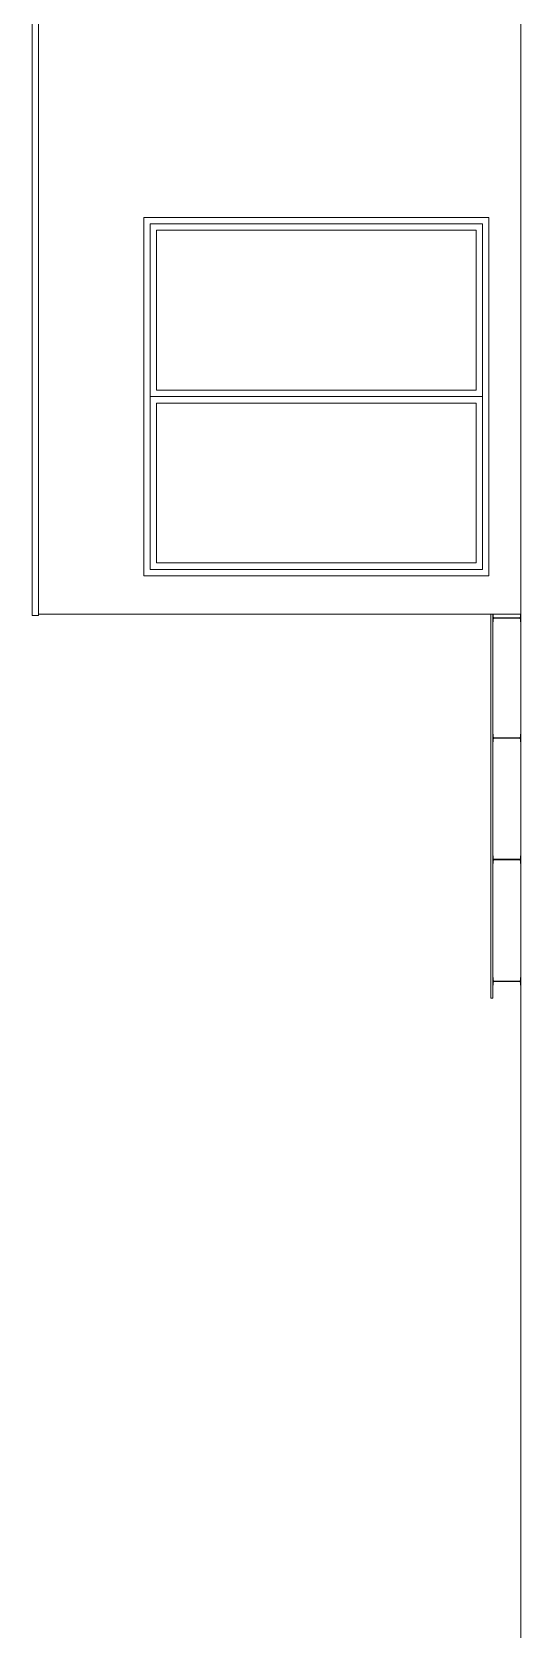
# Model space of a CAD drawing. Header units: inches. Extents: x 23 to 96, y 10 to 141.
# Drawn here: x 91.61 to 95.44, y 33.71 to 46.26 of the extents above; entities that cross this region are included whole.
import ezdxf

# ---------------------------------------------------------------- set-up
doc = ezdxf.new("R2010")
doc.units = ezdxf.units.IN
doc.header["$MEASUREMENT"] = 0
doc.layers.add('Cut', color=2, linetype='Continuous', lineweight=5)
doc.layers.add('View in first plane', color=250, linetype='Continuous', lineweight=0)

msp = doc.modelspace()

# ---------------------------------------------------------------- linework, layer by layer
at = {"layer": 'Cut'}
msp.add_line((95.437, 33.712), (95.437, 67.167), dxfattribs=at)
at = {"layer": 'View in first plane'}
for p, q in [((91.613, 55.022), (91.613, 41.702)), ((91.663, 55.022), (91.663, 41.702)), ((92.487, 44.812), (95.187, 44.812)), ((92.487, 44.812), (92.487, 42.012)), ((95.187, 42.012), (95.187, 44.812)), ((92.537, 44.762), (95.137, 44.762)), ((92.537, 44.762), (92.537, 42.062)), ((92.587, 44.712), (95.087, 44.712)), ((92.587, 44.712), (92.587, 43.462)), ((95.087, 43.462), (95.087, 44.712)), ((95.137, 42.062), (95.137, 44.762)), ((92.587, 43.462), (95.087, 43.462)), ((92.537, 43.412), (95.137, 43.412)), ((92.587, 43.362), (92.587, 42.112)), ((92.587, 43.362), (95.087, 43.362)), ((95.087, 42.112), (95.087, 43.362)), ((92.537, 42.062), (95.137, 42.062)), ((92.587, 42.112), (95.087, 42.112)), ((92.487, 42.012), (95.187, 42.012)), ((91.613, 41.702), (91.663, 41.702)), ((91.663, 41.712), (95.437, 41.712)), ((95.202, 41.712), (95.202, 38.712)), ((95.217, 41.712), (95.217, 38.712)), ((95.217, 41.712), (95.217, 41.712)), ((95.221, 41.708), (95.221, 41.689)), ((95.221, 41.656), (95.221, 41.675)), ((95.226, 41.684), (95.428, 41.684)), ((95.226, 41.68), (95.428, 41.68)), ((95.433, 41.708), (95.433, 41.689)), ((95.433, 41.656), (95.433, 41.675)), ((95.437, 41.712), (95.437, 41.712)), ((95.217, 41.652), (95.217, 41.652)), ((95.437, 41.652), (95.437, 41.652)), ((95.217, 40.774), (95.217, 40.774)), ((95.217, 40.714), (95.217, 40.714)), ((95.221, 40.77), (95.221, 40.751)), ((95.221, 40.718), (95.221, 40.737)), ((95.226, 40.746), (95.428, 40.746)), ((95.226, 40.742), (95.428, 40.742)), ((95.433, 40.77), (95.433, 40.751)), ((95.433, 40.718), (95.433, 40.737)), ((95.437, 40.774), (95.437, 40.774)), ((95.437, 40.714), (95.437, 40.714)), ((95.217, 39.824), (95.217, 39.824)), ((95.221, 39.82), (95.221, 39.801)), ((95.221, 39.768), (95.221, 39.787)), ((95.226, 39.796), (95.428, 39.796)), ((95.226, 39.792), (95.428, 39.792)), ((95.433, 39.82), (95.433, 39.801)), ((95.433, 39.768), (95.433, 39.787)), ((95.437, 39.824), (95.437, 39.824)), ((95.217, 39.764), (95.217, 39.764)), ((95.437, 39.764), (95.437, 39.764)), ((95.217, 38.872), (95.217, 38.872)), ((95.217, 38.812), (95.217, 38.812)), ((95.221, 38.868), (95.221, 38.849)), ((95.221, 38.816), (95.221, 38.835)), ((95.226, 38.844), (95.428, 38.844)), ((95.226, 38.84), (95.428, 38.84)), ((95.433, 38.868), (95.433, 38.849)), ((95.433, 38.816), (95.433, 38.835)), ((95.437, 38.872), (95.437, 38.872)), ((95.437, 38.812), (95.437, 38.812)), ((95.217, 38.712), (95.202, 38.712))]:
    msp.add_line(p, q, dxfattribs=at)
for centre, radius, start, end in [((95.217, 41.708), 0.004, 360, 90), ((95.226, 41.689), 0.005, 180, 270), ((95.226, 41.675), 0.005, 90, 180), ((95.428, 41.689), 0.005, 270, 0), ((95.428, 41.675), 0.005, 0, 90), ((95.437, 41.708), 0.004, 90, 180), ((95.217, 41.656), 0.004, 270, 0), ((95.437, 41.656), 0.004, 180, 270), ((95.217, 40.77), 0.004, 360, 90), ((95.217, 40.718), 0.004, 270, 0), ((95.226, 40.751), 0.005, 180, 270), ((95.226, 40.737), 0.005, 90, 180), ((95.428, 40.751), 0.005, 270, 0), ((95.428, 40.737), 0.005, 0, 90), ((95.437, 40.77), 0.004, 90, 180), ((95.437, 40.718), 0.004, 180, 270), ((95.217, 39.82), 0.004, 360, 90), ((95.226, 39.801), 0.005, 180, 270), ((95.226, 39.787), 0.005, 90, 180), ((95.428, 39.801), 0.005, 270, 0), ((95.428, 39.787), 0.005, 0, 90), ((95.437, 39.82), 0.004, 90, 180), ((95.217, 39.768), 0.004, 270, 0), ((95.437, 39.768), 0.004, 180, 270), ((95.217, 38.868), 0.004, 360, 90), ((95.217, 38.816), 0.004, 270, 0), ((95.226, 38.849), 0.005, 180, 270), ((95.226, 38.835), 0.005, 90, 180), ((95.428, 38.849), 0.005, 270, 0), ((95.428, 38.835), 0.005, 0, 90), ((95.437, 38.868), 0.004, 90, 180), ((95.437, 38.816), 0.004, 180, 270)]:
    msp.add_arc(centre, radius, start, end, dxfattribs=at)

doc.saveas('drawing.dxf')
